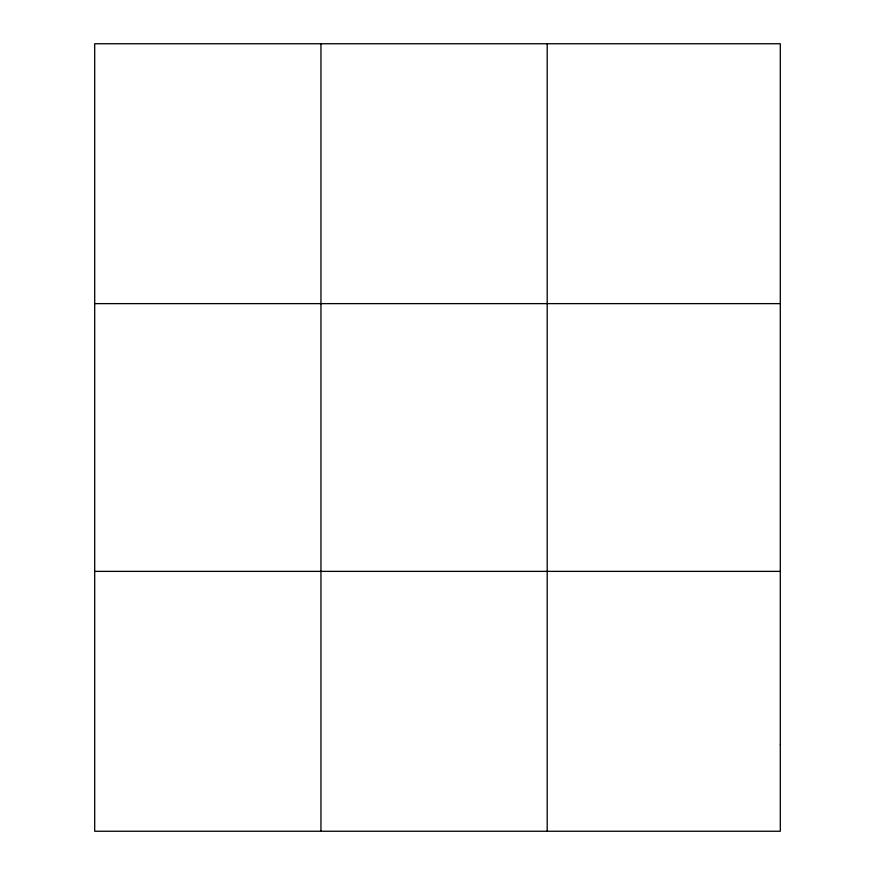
<?xml version="1.0" encoding="UTF-8"?>
<svg xmlns="http://www.w3.org/2000/svg" width="875" height="875" viewBox="0 0 875 875"><rect width="100%" height="100%" fill="white"/><g stroke="black" fill="none" stroke-linecap="round" stroke-linejoin="round"><path stroke-width="1.31" d="M320.95 831.25L320.95 43.75M547.203 831.25L547.203 43.75M94.697 303.625L780.303 303.625M94.697 571.375L780.303 571.375M780.303 744.625L780.303 831.25L94.697 831.25L94.697 43.75L780.303 43.75L780.303 744.625"/></g></svg>
